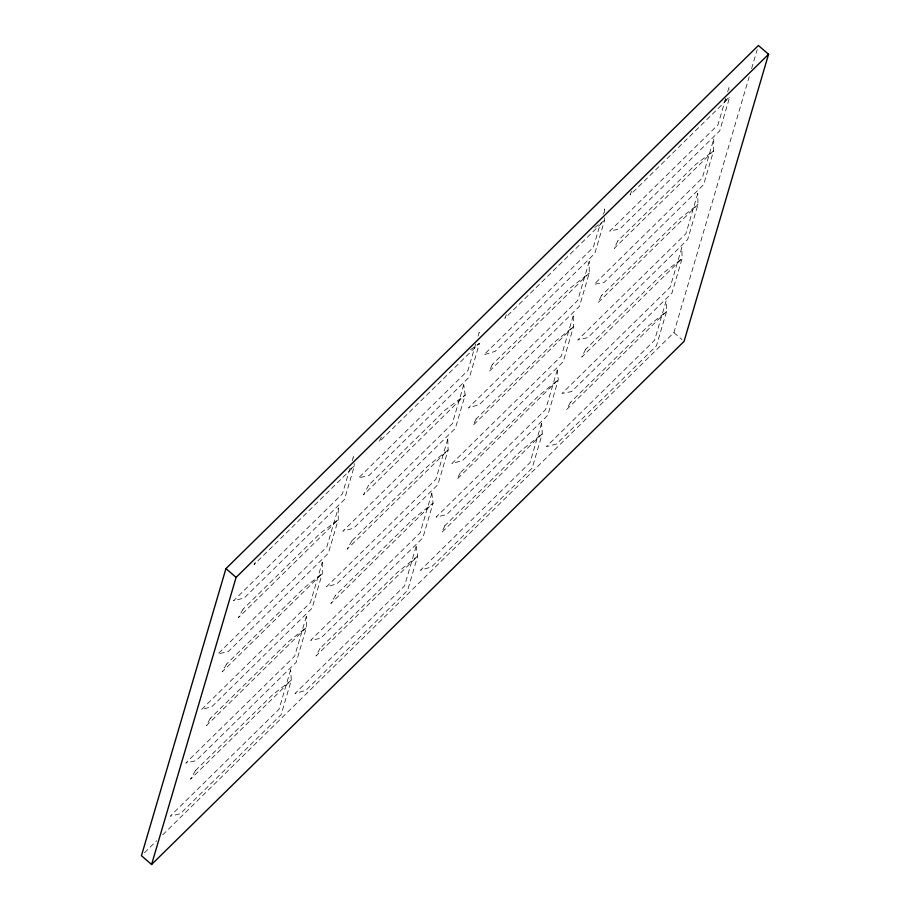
<?xml version="1.0" encoding="UTF-8"?>
<svg xmlns="http://www.w3.org/2000/svg" width="910" height="910" viewBox="0 0 910 910"><rect width="100%" height="100%" fill="white"/><g stroke="black" fill="none" stroke-linecap="round" stroke-linejoin="round"><path stroke-width="0.68" stroke-dasharray="4.55 3.41" d="M604.581 217.82L604.558 220.356L594.833 253.401L495.131 351.351L483.892 354.798L593.388 247.224L600.384 223.45M604.627 212.735L604.661 208.925L603.114 214.203M349.849 468.65L342.467 493.743L233.495 600.805L244.233 597.984L344.469 499.51L354.286 466.147L354.149 463.474M352.181 460.733L353.74 455.444L353.876 458.117M475.725 344.048L467.945 370.461L358.472 478.023L369.289 475.236L469.651 376.638L479.479 343.263L470.436 349.793M478.057 336.131L479.217 332.161L479.286 334.937M725.725 98.439L717.956 124.852L609.723 231.174L620.154 228.683L719.719 130.869L729.638 97.165L723.188 101.965M727.67 91.83L729.229 86.552L729.331 89.203M162.742 834.8L673.901 332.616L749.192 76.793M751.592 68.637L757.2 49.584M631.608 191.293L630.073 194.99L729.638 97.165M506.381 314.735L504.857 318.307L604.558 220.356L593.388 228.478M381.37 437.141L379.106 441.873L479.479 343.263M255.289 562.221L254.049 564.621L354.286 466.147L348.575 470.265M144.485 852.727L156.656 840.772M673.901 332.616L682.022 339.635M322.265 562.38L322.265 573.539L312.05 608.233L211.95 706.581L201.463 709.641L310.435 602.579L322.265 562.38M338.27 508.007L338.258 519.599L328.339 553.291L228.364 651.503L217.831 654.006L326.804 546.944L338.27 508.007M713.759 139.116L713.611 150.753L703.635 184.628L604.206 282.316L594.059 284.386L702.292 178.053L713.759 139.116M290.643 669.828L279.04 709.231L170.079 816.281L180.373 813.677L281.133 714.68L291.28 680.236L290.643 669.828M306.317 616.548L294.692 656.064L185.72 763.115L196.094 760.635L296.194 662.298L306.488 627.354L306.317 616.548M416.12 546.546L404.529 585.949L295.045 693.5L305.908 690.292L407.6 590.385L417.69 556.101L416.12 546.546M431.806 493.265L420.17 532.782L310.697 640.333L320.616 638.308L422.843 537.878L433.069 503.105L431.806 493.265M447.754 439.098L435.913 479.308L326.44 586.859L336.905 583.856L437.926 484.598L448.118 449.995L447.754 439.098M463.747 384.725L452.293 423.673L342.808 531.224L353.683 528.175L455.375 428.269L465.169 394.986L463.747 384.725M541.564 423.309L529.973 462.701L420.465 570.286L431.67 566.816L532.168 468.081L542.303 433.638L541.564 423.309M557.25 370.029L545.625 409.546L436.117 517.119L446.673 514.605L547.831 415.222L558.262 379.788L557.25 370.029M573.198 315.85L561.356 356.06L451.861 463.645L462.746 460.346L563.245 361.611L573.562 326.588L573.198 315.85M589.191 261.488L577.736 300.425L468.229 408.01L479.524 404.461L579.488 306.249L589.236 273.125L589.191 261.488M666.131 300.937L654.54 340.329L546.307 446.662L556.488 444.046L656.451 345.834L666.586 311.379L666.131 300.937M681.817 247.645L670.181 287.162L561.948 393.495L571.616 391.573L671.978 292.974L682.113 258.531L681.817 247.645M697.754 193.477L685.924 233.688L577.691 340.022L587.837 337.599L687.676 239.523L697.981 204.488L697.754 193.477M492.31 364.444L489.262 371.337L589.236 273.125L569.341 288.766L492.31 364.444M444.888 525.639L441.805 532.373L542.303 433.638L521.783 450.097L444.888 525.639M601.442 295.636L598.143 302.575L697.981 204.488L679.406 219.048L601.442 295.636M617.754 241.002L614.17 248.453L713.611 150.753L695.445 164.664L617.754 241.002M476.158 418.953L473.063 425.323L573.562 326.588L553.314 343.138L476.158 418.953M460.187 472.87L457.093 479.172L558.262 379.788L537.878 396.544L460.187 472.87M585.63 349.372L581.752 357.129L682.113 258.531L663.595 272.784L585.63 349.372M570.274 402.561L566.623 409.591L666.586 311.379L647.84 326.36L570.274 402.561M210.233 718.445L206.377 725.702L306.488 627.354L287.924 642.107L210.233 718.445M320.036 648.398L315.998 656.008L417.69 556.101L397.329 572.458L320.036 648.398M368.675 485.144L363.488 494.881L465.169 394.986L444.91 410.251L368.675 485.144M243.05 609.154L238.283 617.81L338.258 519.599L319.956 533.601L243.05 609.154M226.544 664.095L222.154 671.887L322.265 573.539L304.099 587.894L226.544 664.095M335.517 595.288L330.853 603.535L433.069 503.105L412.947 519.223L335.517 595.288M195.457 770.577L190.508 779.233L291.28 680.236L272.488 694.899L195.457 770.577M351.908 540.802L347.085 549.242L448.118 449.995L428.803 465.249L351.908 540.802"/><path stroke-width="1.36" d="M225.942 568.602L141.437 855.718L151.595 864.5L684.058 341.398L768.563 54.281L758.405 45.5L225.942 568.602L236.1 577.384L151.595 864.5M236.1 577.384L768.563 54.281"/></g></svg>
